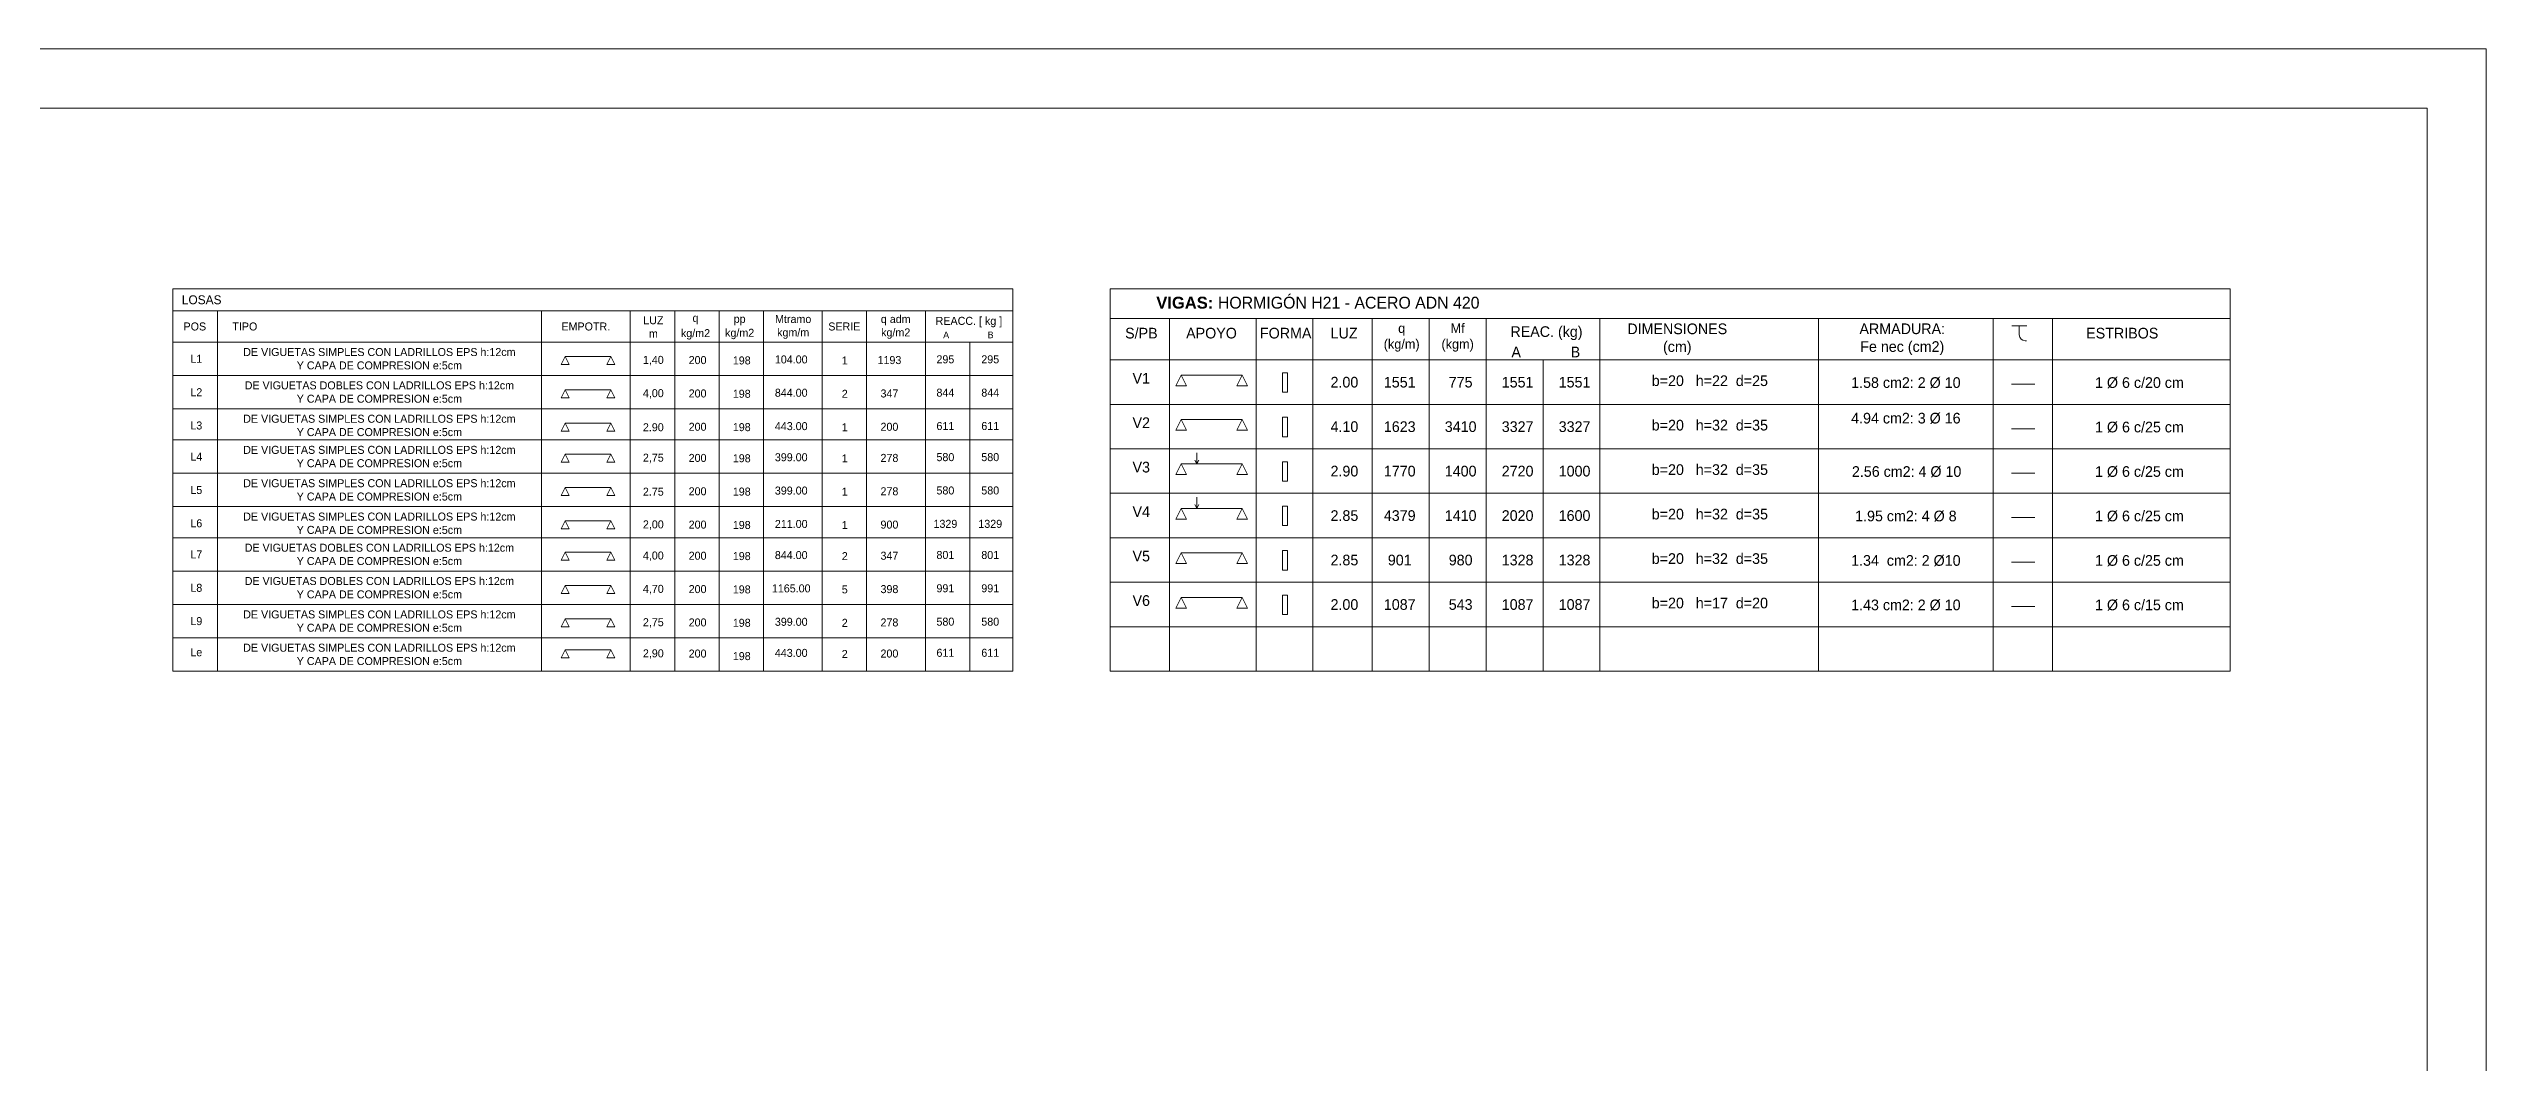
# Model space of a CAD drawing. Header units: millimetres. Extents: x 337 to 1167, y 242 to 575.
# Drawn here: x 598.82 to 639.94, y 305.86 to 322.96 of the extents above; entities that cross this region are included whole.
import ezdxf

# ---------------------------------------------------------------- set-up
doc = ezdxf.new("R2010")
doc.units = ezdxf.units.MM
doc.layers.add('cotas', color=7, linetype='Continuous', lineweight=5)
doc.layers.add('PRESENTACION ANTEPROYECTO', color=7, linetype='Continuous', lineweight=5)
doc.styles.add('cotas', font='GOTHIC.TTF')

msp = doc.modelspace()

# ---------------------------------------------------------------- linework, layer by layer
at = {"layer": 'cotas'}
for p, q in [((618.188, 316.145), (618.188, 315.956)), ((618.188, 315.395), (618.188, 315.206))]:
    msp.add_line(p, q, dxfattribs=at)
at = {"layer": 'PRESENTACION ANTEPROYECTO'}
for p in [(533.88, 322.959), (539.32, 322.959)]:
    msp.add_line(p, (639.944, 322.959), dxfattribs=at)
at = {"layer": 'PRESENTACION ANTEPROYECTO', "color": 7, "linetype": 'Continuous'}
for p, q in [((533.88, 322.959), (639.944, 322.959)), ((639.944, 274.384), (639.944, 322.959)), ((600.912, 318.911), (615.082, 318.911)), ((600.912, 318.911), (600.912, 313.586)), ((615.082, 313.586), (615.082, 318.911)), ((616.725, 318.911), (616.725, 312.461)), ((616.725, 318.911), (635.625, 318.911)), ((635.625, 318.911), (635.625, 312.461)), ((600.912, 318.536), (615.082, 318.536)), ((601.662, 312.461), (601.662, 318.536)), ((607.128, 312.461), (607.128, 318.536)), ((608.628, 312.461), (608.628, 318.536)), ((609.378, 312.461), (609.378, 318.536)), ((610.128, 312.461), (610.128, 318.536)), ((610.878, 312.461), (610.878, 318.536)), ((611.865, 312.461), (611.865, 318.536)), ((612.615, 312.461), (612.615, 318.536)), ((613.607, 312.461), (613.607, 318.536)), ((616.725, 318.411), (635.625, 318.411)), ((617.725, 312.461), (617.725, 318.411)), ((619.186, 312.461), (619.186, 318.411)), ((620.147, 312.461), (620.147, 318.411)), ((621.147, 312.461), (621.147, 318.411)), ((622.108, 312.461), (622.108, 318.411)), ((623.069, 313.961), (623.069, 318.411)), ((624.99, 313.961), (624.99, 318.411)), ((628.675, 313.961), (628.675, 318.411)), ((631.625, 318.411), (631.625, 313.961)), ((632.625, 318.411), (632.625, 313.961)), ((600.912, 318.011), (615.082, 318.011)), ((614.357, 317.449), (614.357, 318.011)), ((631.937, 318.286), (632.194, 318.286)), ((632.065, 318.286), (632.065, 318.134)), ((632.165, 318.034), (632.189, 318.034)), ((607.529, 317.77), (607.462, 317.635)), ((607.462, 317.635), (607.597, 317.635)), ((607.529, 317.77), (608.301, 317.77)), ((607.529, 317.77), (607.597, 317.635)), ((608.301, 317.77), (608.233, 317.635)), ((608.368, 317.635), (608.233, 317.635)), ((608.301, 317.77), (608.368, 317.635)), ((616.725, 317.711), (635.625, 317.711)), ((624.029, 313.961), (624.029, 317.711)), ((600.912, 317.449), (615.082, 317.449)), ((600.912, 317.261), (600.912, 312.461)), ((607.529, 317.207), (607.462, 317.072)), ((607.529, 317.207), (608.301, 317.207)), ((607.529, 317.207), (607.597, 317.072)), ((608.301, 317.207), (608.233, 317.072)), ((608.301, 317.207), (608.368, 317.072)), ((614.357, 312.461), (614.357, 317.449)), ((615.082, 312.461), (615.082, 317.261)), ((617.922, 317.456), (617.832, 317.276)), ((617.832, 317.276), (618.012, 317.276)), ((617.922, 317.456), (618.012, 317.276)), ((617.922, 317.456), (618.95, 317.456)), ((618.95, 317.456), (618.86, 317.276)), ((619.04, 317.276), (618.86, 317.276)), ((618.95, 317.456), (619.04, 317.276)), ((631.936, 317.301), (632.329, 317.301)), ((600.912, 316.886), (615.082, 316.886)), ((607.462, 317.072), (607.597, 317.072)), ((608.368, 317.072), (608.233, 317.072)), ((616.725, 316.961), (635.625, 316.961)), ((617.922, 316.706), (617.832, 316.526)), ((617.922, 316.706), (618.95, 316.706)), ((617.922, 316.706), (618.012, 316.526)), ((618.95, 316.706), (618.86, 316.526)), ((618.95, 316.706), (619.04, 316.526)), ((600.912, 316.361), (615.082, 316.361)), ((607.529, 316.645), (607.462, 316.51)), ((607.462, 316.51), (607.597, 316.51)), ((607.529, 316.645), (608.301, 316.645)), ((607.529, 316.645), (607.597, 316.51)), ((608.301, 316.645), (608.233, 316.51)), ((608.368, 316.51), (608.233, 316.51)), ((608.301, 316.645), (608.368, 316.51)), ((617.832, 316.526), (618.012, 316.526)), ((619.04, 316.526), (618.86, 316.526)), ((631.936, 316.551), (632.329, 316.551)), ((607.529, 316.12), (607.462, 315.985)), ((607.462, 315.985), (607.597, 315.985)), ((607.529, 316.12), (608.301, 316.12)), ((607.529, 316.12), (607.597, 315.985)), ((608.301, 316.12), (608.233, 315.985)), ((608.368, 315.985), (608.233, 315.985)), ((608.301, 316.12), (608.368, 315.985)), ((616.725, 316.211), (635.625, 316.211)), ((617.922, 315.956), (617.832, 315.776)), ((617.922, 315.956), (618.95, 315.956)), ((617.922, 315.956), (618.012, 315.776)), ((618.155, 316.022), (618.188, 315.956)), ((618.221, 316.022), (618.188, 315.956)), ((618.95, 315.956), (618.86, 315.776)), ((618.95, 315.956), (619.04, 315.776)), ((600.912, 315.799), (615.082, 315.799)), ((607.529, 315.557), (607.462, 315.422)), ((607.529, 315.557), (608.301, 315.557)), ((607.529, 315.557), (607.597, 315.422)), ((608.301, 315.557), (608.233, 315.422)), ((608.301, 315.557), (608.368, 315.422)), ((616.725, 315.461), (635.625, 315.461)), ((617.832, 315.776), (618.012, 315.776)), ((619.04, 315.776), (618.86, 315.776)), ((631.936, 315.801), (632.329, 315.801)), ((600.912, 315.236), (615.082, 315.236)), ((607.462, 315.422), (607.597, 315.422)), ((608.368, 315.422), (608.233, 315.422)), ((617.922, 315.206), (617.832, 315.026)), ((617.922, 315.206), (618.95, 315.206)), ((617.922, 315.206), (618.012, 315.026)), ((618.155, 315.272), (618.188, 315.206)), ((618.221, 315.272), (618.188, 315.206)), ((618.95, 315.206), (618.86, 315.026)), ((618.95, 315.206), (619.04, 315.026)), ((631.936, 315.051), (632.329, 315.051)), ((600.912, 314.711), (615.082, 314.711)), ((607.529, 314.995), (607.462, 314.86)), ((607.462, 314.86), (607.597, 314.86)), ((607.529, 314.995), (608.301, 314.995)), ((607.529, 314.995), (607.597, 314.86)), ((608.301, 314.995), (608.233, 314.86)), ((608.368, 314.86), (608.233, 314.86)), ((608.301, 314.995), (608.368, 314.86)), ((616.725, 314.711), (635.625, 314.711)), ((617.832, 315.026), (618.012, 315.026)), ((619.04, 315.026), (618.86, 315.026)), ((607.529, 314.47), (607.462, 314.335)), ((607.462, 314.335), (607.597, 314.335)), ((607.529, 314.47), (608.301, 314.47)), ((607.529, 314.47), (607.597, 314.335)), ((608.301, 314.47), (608.233, 314.335)), ((608.368, 314.335), (608.233, 314.335)), ((608.301, 314.47), (608.368, 314.335)), ((617.922, 314.456), (617.832, 314.276)), ((617.832, 314.276), (618.012, 314.276)), ((617.922, 314.456), (618.95, 314.456)), ((617.922, 314.456), (618.012, 314.276)), ((618.95, 314.456), (618.86, 314.276)), ((619.04, 314.276), (618.86, 314.276)), ((618.95, 314.456), (619.04, 314.276)), ((631.936, 314.301), (632.329, 314.301)), ((600.912, 314.149), (615.082, 314.149)), ((607.529, 313.907), (607.462, 313.772)), ((607.529, 313.907), (608.301, 313.907)), ((607.529, 313.907), (607.597, 313.772)), ((608.301, 313.907), (608.233, 313.772)), ((608.301, 313.907), (608.368, 313.772)), ((616.725, 313.961), (635.625, 313.961)), ((623.069, 312.461), (623.069, 313.961)), ((624.029, 312.461), (624.029, 313.961)), ((624.99, 312.461), (624.99, 313.961)), ((628.675, 312.461), (628.675, 313.961)), ((631.625, 313.961), (631.625, 312.461)), ((632.625, 313.961), (632.625, 312.461)), ((600.912, 313.586), (615.082, 313.586)), ((607.462, 313.772), (607.597, 313.772)), ((608.368, 313.772), (608.233, 313.772)), ((617.922, 313.706), (617.832, 313.526)), ((617.832, 313.526), (618.012, 313.526)), ((617.922, 313.706), (618.95, 313.706)), ((617.922, 313.706), (618.012, 313.526)), ((618.95, 313.706), (618.86, 313.526)), ((619.04, 313.526), (618.86, 313.526)), ((618.95, 313.706), (619.04, 313.526)), ((631.936, 313.551), (632.329, 313.551)), ((600.912, 313.024), (615.082, 313.024)), ((607.529, 313.345), (607.462, 313.21)), ((607.462, 313.21), (607.597, 313.21)), ((607.529, 313.345), (608.301, 313.345)), ((607.529, 313.345), (607.597, 313.21)), ((608.301, 313.345), (608.233, 313.21)), ((608.368, 313.21), (608.233, 313.21)), ((608.301, 313.345), (608.368, 313.21)), ((616.725, 313.211), (635.625, 313.211)), ((607.529, 312.82), (607.462, 312.685)), ((607.462, 312.685), (607.597, 312.685)), ((607.529, 312.82), (608.301, 312.82)), ((607.529, 312.82), (607.597, 312.685)), ((608.301, 312.82), (608.233, 312.685)), ((608.368, 312.685), (608.233, 312.685)), ((608.301, 312.82), (608.368, 312.685)), ((600.912, 312.461), (615.082, 312.461)), ((616.725, 312.461), (635.625, 312.461))]:
    msp.add_line(p, q, dxfattribs=at)
at = {"layer": 'PRESENTACION ANTEPROYECTO', "color": 2}
for p in [(536.38, 321.959), (638.944, 298.647)]:
    msp.add_line(p, (638.944, 321.959), dxfattribs=at)
at = {"layer": 'PRESENTACION ANTEPROYECTO', "color": 7, "linetype": 'Continuous'}
for points in [[(619.631, 317.494), (619.716, 317.494), (619.716, 317.166), (619.631, 317.166)], [(619.631, 316.744), (619.716, 316.744), (619.716, 316.416), (619.631, 316.416)], [(619.631, 315.994), (619.716, 315.994), (619.716, 315.666), (619.631, 315.666)], [(619.631, 315.244), (619.716, 315.244), (619.716, 314.916), (619.631, 314.916)], [(619.631, 314.494), (619.716, 314.494), (619.716, 314.166), (619.631, 314.166)], [(619.631, 313.744), (619.716, 313.744), (619.716, 313.416), (619.631, 313.416)]]:
    msp.add_lwpolyline(points, close=True, dxfattribs=at)
msp.add_arc((632.165, 318.134), 0.1, 180, 270, dxfattribs=at)

# ---------------------------------------------------------------- texts
at = {"layer": 'PRESENTACION ANTEPROYECTO', "color": 7, "linetype": 'Continuous', "style": 'cotas'}
for s, insert, char_height, width, attachment_point in [('LOSAS', (601.062, 318.724), 0.15, 1.50945, 4), ('{\\fSwis721 BT|b1|i0|c0|p34;VIGAS: }HORMIGÓN H21 - ACERO ADN 420', (620.23, 318.675), 0.2, 8.60174, 5), ('POS', (601.281, 318.274), 0.135, 0.76048, 5), ('TIPO', (602.125, 318.274), 0.135, 0.92757, 5), ('EMPOTR.', (607.878, 318.274), 0.135, 1.5, 5), ('LUZ\\Pm', (609.018, 318.267), 0.135, 0.83666, 5), ('q', (609.729, 318.398), 0.135, 0.7605, 5), ('pp', (610.474, 318.382), 0.135, 0.7605, 5), ('Mtramo\\Pkgm/m', (611.377, 318.267), 0.135, 0.8367, 5), ('SERIE', (612.24, 318.274), 0.135, 0.75, 5), ('q adm\\Pkg/m2', (613.107, 318.267), 0.135, 0.8367, 5), ('REACC. [ kg ]', (614.342, 318.349), 0.135, 1.25278, 5), ('Mf \\P(kgm)', (622.588, 318.088), 0.16, 1.1454, 5), ('DIMENSIONES \\P(cm)', (626.294, 318.058), 0.18, 2.7669, 5), ('ARMADURA: \\PFe nec (cm2)', (630.09, 318.059), 0.18, 3.12771, 5), ('DE VIGUETAS SIMPLES CON LADRILLOS EPS h:12cm \\PY CAPA DE COMPRESION e:5cm', (604.395, 317.73), 0.135, 5.46596, 5), ('kg/m2', (609.729, 318.142), 0.135, 0.7605, 5), ('kg/m2', (610.474, 318.148), 0.135, 0.7605, 5), ('A', (613.958, 318.133), 0.113, 0.7605, 5), ('B', (614.708, 318.133), 0.113, 0.7605, 5), ('S/PB', (617.252, 318.161), 0.18, 1, 5), ('APOYO', (618.435, 318.161), 0.18, 1, 5), ('FORMA', (619.687, 318.161), 0.18, 1, 5), ('LUZ', (620.673, 318.161), 0.18, 1, 5), ('q \\P(kg/m)', (621.644, 318.088), 0.16, 1.025, 5), ('A', (623.576, 317.844), 0.18, 1.014, 5), ('REAC. (kg)', (624.087, 318.161), 0.18, 1.58645, 5), ('B', (624.576, 317.844), 0.18, 1.014, 5), ('ESTRIBOS', (633.802, 318.161), 0.18, 1.49255, 5), ('L1', (601.306, 317.729), 0.135, 0.426, 5), ('1,40', (609.017, 317.699), 0.135, 0.426, 5), ('200', (609.764, 317.707), 0.135, 0.426, 5), ('198', (610.509, 317.701), 0.135, 0.426, 5), ('104.00', (611.344, 317.718), 0.135, 0.426, 5), ('1', (612.247, 317.701), 0.135, 0.426, 5), ('1193', (613.001, 317.707), 0.135, 0.426, 5), ('295', (613.945, 317.72), 0.135, 0.99202, 5), ('295', (614.702, 317.72), 0.135, 0.99202, 5), ('L2', (601.306, 317.166), 0.135, 0.426, 5), ('DE VIGUETAS DOBLES CON LADRILLOS EPS h:12cm \\PY CAPA DE COMPRESION e:5cm', (604.395, 317.168), 0.135, 5.46596, 5), ('4,00', (609.017, 317.137), 0.135, 0.426, 5), ('200', (609.764, 317.144), 0.135, 0.426, 5), ('198', (610.509, 317.139), 0.135, 0.426, 5), ('844.00', (611.344, 317.156), 0.135, 0.426, 5), ('2', (612.247, 317.139), 0.135, 0.426, 5), ('347', (613.001, 317.144), 0.135, 0.426, 5), ('844', (613.945, 317.158), 0.135, 0.99202, 5), ('844', (614.702, 317.158), 0.135, 0.99202, 5), ('V1', (617.25, 317.401), 0.18, 0.5681, 5), ('2.00', (620.678, 317.334), 0.18, 0.568, 5), ('1551', (621.611, 317.334), 0.18, 0.568, 5), ('775', (622.639, 317.334), 0.18, 0.5681, 5), ('1551', (623.6, 317.334), 0.18, 0.5681, 5), ('1551', (624.561, 317.334), 0.18, 0.5681, 5), ('b=20   h=22  d=25', (626.844, 317.359), 0.18, 3.6317, 5), ('1.58 cm2: 2 Ø 10', (630.151, 317.325), 0.18, 3.573, 5), ('1 Ø 6 c/20 cm', (634.092, 317.325), 0.18, 3.573, 5), ('DE VIGUETAS SIMPLES CON LADRILLOS EPS h:12cm \\PY CAPA DE COMPRESION e:5cm', (604.395, 316.605), 0.135, 5.46596, 5), ('V2', (617.25, 316.651), 0.18, 0.5681, 5), ('b=20   h=32  d=35', (626.844, 316.609), 0.18, 3.6317, 5), ('4.94 cm2: 3 Ø 16\\P                 ', (630.151, 316.575), 0.18, 3.573, 5), ('L3', (601.306, 316.604), 0.135, 0.426, 5), ('2.90', (609.017, 316.574), 0.135, 0.426, 5), ('200', (609.764, 316.582), 0.135, 0.426, 5), ('198', (610.509, 316.576), 0.135, 0.426, 5), ('443.00', (611.344, 316.593), 0.135, 0.426, 5), ('1', (612.247, 316.576), 0.135, 0.426, 5), ('200', (613.001, 316.582), 0.135, 0.426, 5), ('611', (613.945, 316.595), 0.135, 0.99202, 5), ('611', (614.702, 316.595), 0.135, 0.99202, 5), ('4.10', (620.678, 316.584), 0.18, 0.568, 5), ('1623', (621.611, 316.584), 0.18, 0.568, 5), ('3410', (622.639, 316.584), 0.18, 0.5681, 5), ('3327', (623.6, 316.584), 0.18, 0.5681, 5), ('3327', (624.561, 316.584), 0.18, 0.5681, 5), ('1 Ø 6 c/25 cm', (634.092, 316.575), 0.18, 3.573, 5), ('L4', (601.306, 316.079), 0.135, 0.426, 5), ('DE VIGUETAS SIMPLES CON LADRILLOS EPS h:12cm \\PY CAPA DE COMPRESION e:5cm', (604.395, 316.08), 0.135, 5.46596, 5), ('2,75', (609.017, 316.049), 0.135, 0.426, 5), ('200', (609.764, 316.057), 0.135, 0.426, 5), ('198', (610.509, 316.051), 0.135, 0.426, 5), ('399.00', (611.344, 316.068), 0.135, 0.426, 5), ('1', (612.247, 316.051), 0.135, 0.426, 5), ('278', (613.001, 316.057), 0.135, 0.426, 5), ('580', (613.945, 316.07), 0.135, 0.99202, 5), ('580', (614.702, 316.07), 0.135, 0.99202, 5), ('V3', (617.25, 315.901), 0.18, 0.5681, 5), ('2.90', (620.678, 315.834), 0.18, 0.568, 5), ('1770', (621.611, 315.834), 0.18, 0.568, 5), ('1400', (622.639, 315.834), 0.18, 0.5681, 5), ('2720', (623.6, 315.834), 0.18, 0.5681, 5), ('1000', (624.561, 315.834), 0.18, 0.5681, 5), ('b=20   h=32  d=35', (626.844, 315.859), 0.18, 3.6317, 5), ('2.56 cm2: 4 Ø 10', (630.164, 315.825), 0.18, 3.573, 5), ('1 Ø 6 c/25 cm', (634.092, 315.825), 0.18, 3.573, 5), ('L5', (601.306, 315.516), 0.135, 0.426, 5), ('DE VIGUETAS SIMPLES CON LADRILLOS EPS h:12cm \\PY CAPA DE COMPRESION e:5cm', (604.395, 315.518), 0.135, 5.46596, 5), ('2.75', (609.017, 315.487), 0.135, 0.426, 5), ('200', (609.764, 315.494), 0.135, 0.426, 5), ('198', (610.509, 315.489), 0.135, 0.426, 5), ('399.00', (611.344, 315.506), 0.135, 0.426, 5), ('1', (612.247, 315.489), 0.135, 0.426, 5), ('278', (613.001, 315.494), 0.135, 0.426, 5), ('580', (613.945, 315.508), 0.135, 0.99202, 5), ('580', (614.702, 315.508), 0.135, 0.99202, 5), ('DE VIGUETAS SIMPLES CON LADRILLOS EPS h:12cm \\PY CAPA DE COMPRESION e:5cm', (604.395, 314.955), 0.135, 5.46596, 5), ('V4', (617.25, 315.151), 0.18, 0.5681, 5), ('2.85', (620.678, 315.084), 0.18, 0.568, 5), ('4379', (621.611, 315.084), 0.18, 0.568, 5), ('1410', (622.639, 315.084), 0.18, 0.5681, 5), ('2020', (623.6, 315.084), 0.18, 0.5681, 5), ('1600', (624.561, 315.084), 0.18, 0.5681, 5), ('b=20   h=32  d=35', (626.844, 315.109), 0.18, 3.6317, 5), ('1.95 cm2: 4 Ø 8', (630.151, 315.075), 0.18, 3.573, 5), ('1 Ø 6 c/25 cm', (634.092, 315.075), 0.18, 3.573, 5), ('L6', (601.306, 314.954), 0.135, 0.426, 5), ('2,00', (609.017, 314.924), 0.135, 0.38161, 5), ('200', (609.764, 314.932), 0.135, 0.426, 5), ('198', (610.509, 314.926), 0.135, 0.426, 5), ('211.00', (611.344, 314.943), 0.135, 0.426, 5), ('1', (612.247, 314.926), 0.135, 0.426, 5), ('900', (613.001, 314.932), 0.135, 0.426, 5), ('1329', (613.945, 314.945), 0.135, 0.99202, 5), ('1329', (614.702, 314.945), 0.135, 0.99202, 5), ('L7', (601.306, 314.429), 0.135, 0.426, 5), ('DE VIGUETAS DOBLES CON LADRILLOS EPS h:12cm \\PY CAPA DE COMPRESION e:5cm', (604.395, 314.43), 0.135, 5.46596, 5), ('4,00', (609.017, 314.399), 0.135, 0.426, 5), ('200', (609.764, 314.407), 0.135, 0.426, 5), ('198', (610.509, 314.401), 0.135, 0.426, 5), ('844.00', (611.344, 314.418), 0.135, 0.426, 5), ('2', (612.247, 314.401), 0.135, 0.426, 5), ('347', (613.001, 314.407), 0.135, 0.426, 5), ('801', (613.945, 314.42), 0.135, 0.99202, 5), ('801', (614.702, 314.42), 0.135, 0.99202, 5), ('V5', (617.25, 314.401), 0.18, 0.5681, 5), ('2.85', (620.678, 314.334), 0.18, 0.568, 5), ('901', (621.611, 314.334), 0.18, 0.568, 5), ('980', (622.639, 314.334), 0.18, 0.5681, 5), ('1328', (623.6, 314.334), 0.18, 0.5681, 5), ('1328', (624.561, 314.334), 0.18, 0.5681, 5), ('b=20   h=32  d=35', (626.844, 314.359), 0.18, 3.6317, 5), ('1.34  cm2: 2 Ø10', (630.151, 314.325), 0.18, 3.573, 5), ('1 Ø 6 c/25 cm', (634.092, 314.325), 0.18, 3.573, 5), ('L8', (601.306, 313.866), 0.135, 0.426, 5), ('DE VIGUETAS DOBLES CON LADRILLOS EPS h:12cm \\PY CAPA DE COMPRESION e:5cm', (604.395, 313.868), 0.135, 5.46596, 5), ('4,70', (609.017, 313.837), 0.135, 0.426, 5), ('200', (609.764, 313.844), 0.135, 0.426, 5), ('198', (610.509, 313.839), 0.135, 0.426, 5), ('1165.00', (611.344, 313.856), 0.135, 0.426, 5), ('5', (612.247, 313.839), 0.135, 0.426, 5), ('398', (613.001, 313.844), 0.135, 0.426, 5), ('991', (613.945, 313.858), 0.135, 0.99202, 5), ('991', (614.702, 313.858), 0.135, 0.99202, 5), ('DE VIGUETAS SIMPLES CON LADRILLOS EPS h:12cm \\PY CAPA DE COMPRESION e:5cm', (604.395, 313.305), 0.135, 5.46596, 5), ('V6', (617.25, 313.651), 0.18, 0.5681, 5), ('2.00', (620.678, 313.584), 0.18, 0.568, 5), ('1087', (621.611, 313.584), 0.18, 0.568, 5), ('543', (622.639, 313.584), 0.18, 0.5681, 5), ('1087', (623.6, 313.584), 0.18, 0.5681, 5), ('1087', (624.561, 313.584), 0.18, 0.5681, 5), ('b=20   h=17  d=20', (626.844, 313.609), 0.18, 3.6317, 5), ('1.43 cm2: 2 Ø 10', (630.151, 313.575), 0.18, 3.573, 5), ('1 Ø 6 c/15 cm', (634.092, 313.575), 0.18, 3.573, 5), ('L9', (601.306, 313.304), 0.135, 0.426, 5), ('2,75', (609.017, 313.274), 0.135, 0.426, 5), ('200', (609.764, 313.282), 0.135, 0.426, 5), ('198', (610.509, 313.276), 0.135, 0.426, 5), ('399.00', (611.344, 313.293), 0.135, 0.426, 5), ('2', (612.247, 313.276), 0.135, 0.426, 5), ('278', (613.001, 313.282), 0.135, 0.426, 5), ('580', (613.945, 313.295), 0.135, 0.99202, 5), ('580', (614.702, 313.295), 0.135, 0.99202, 5), ('Le', (601.306, 312.779), 0.135, 0.426, 5), ('DE VIGUETAS SIMPLES CON LADRILLOS EPS h:12cm \\PY CAPA DE COMPRESION e:5cm', (604.395, 312.743), 0.135, 5.46596, 5), ('2,90', (609.017, 312.749), 0.135, 0.426, 5), ('200', (609.764, 312.757), 0.135, 0.426, 5), ('198', (610.509, 312.714), 0.135, 0.426, 5), ('443.00', (611.344, 312.768), 0.135, 0.426, 5), ('2', (612.247, 312.751), 0.135, 0.426, 5), ('200', (613.001, 312.757), 0.135, 0.426, 5), ('611', (613.945, 312.77), 0.135, 0.99202, 5), ('611', (614.702, 312.77), 0.135, 0.99202, 5)]:
    msp.add_mtext(s, dxfattribs=dict(at, insert=insert, char_height=char_height, width=width, attachment_point=attachment_point))

doc.saveas('drawing.dxf')
